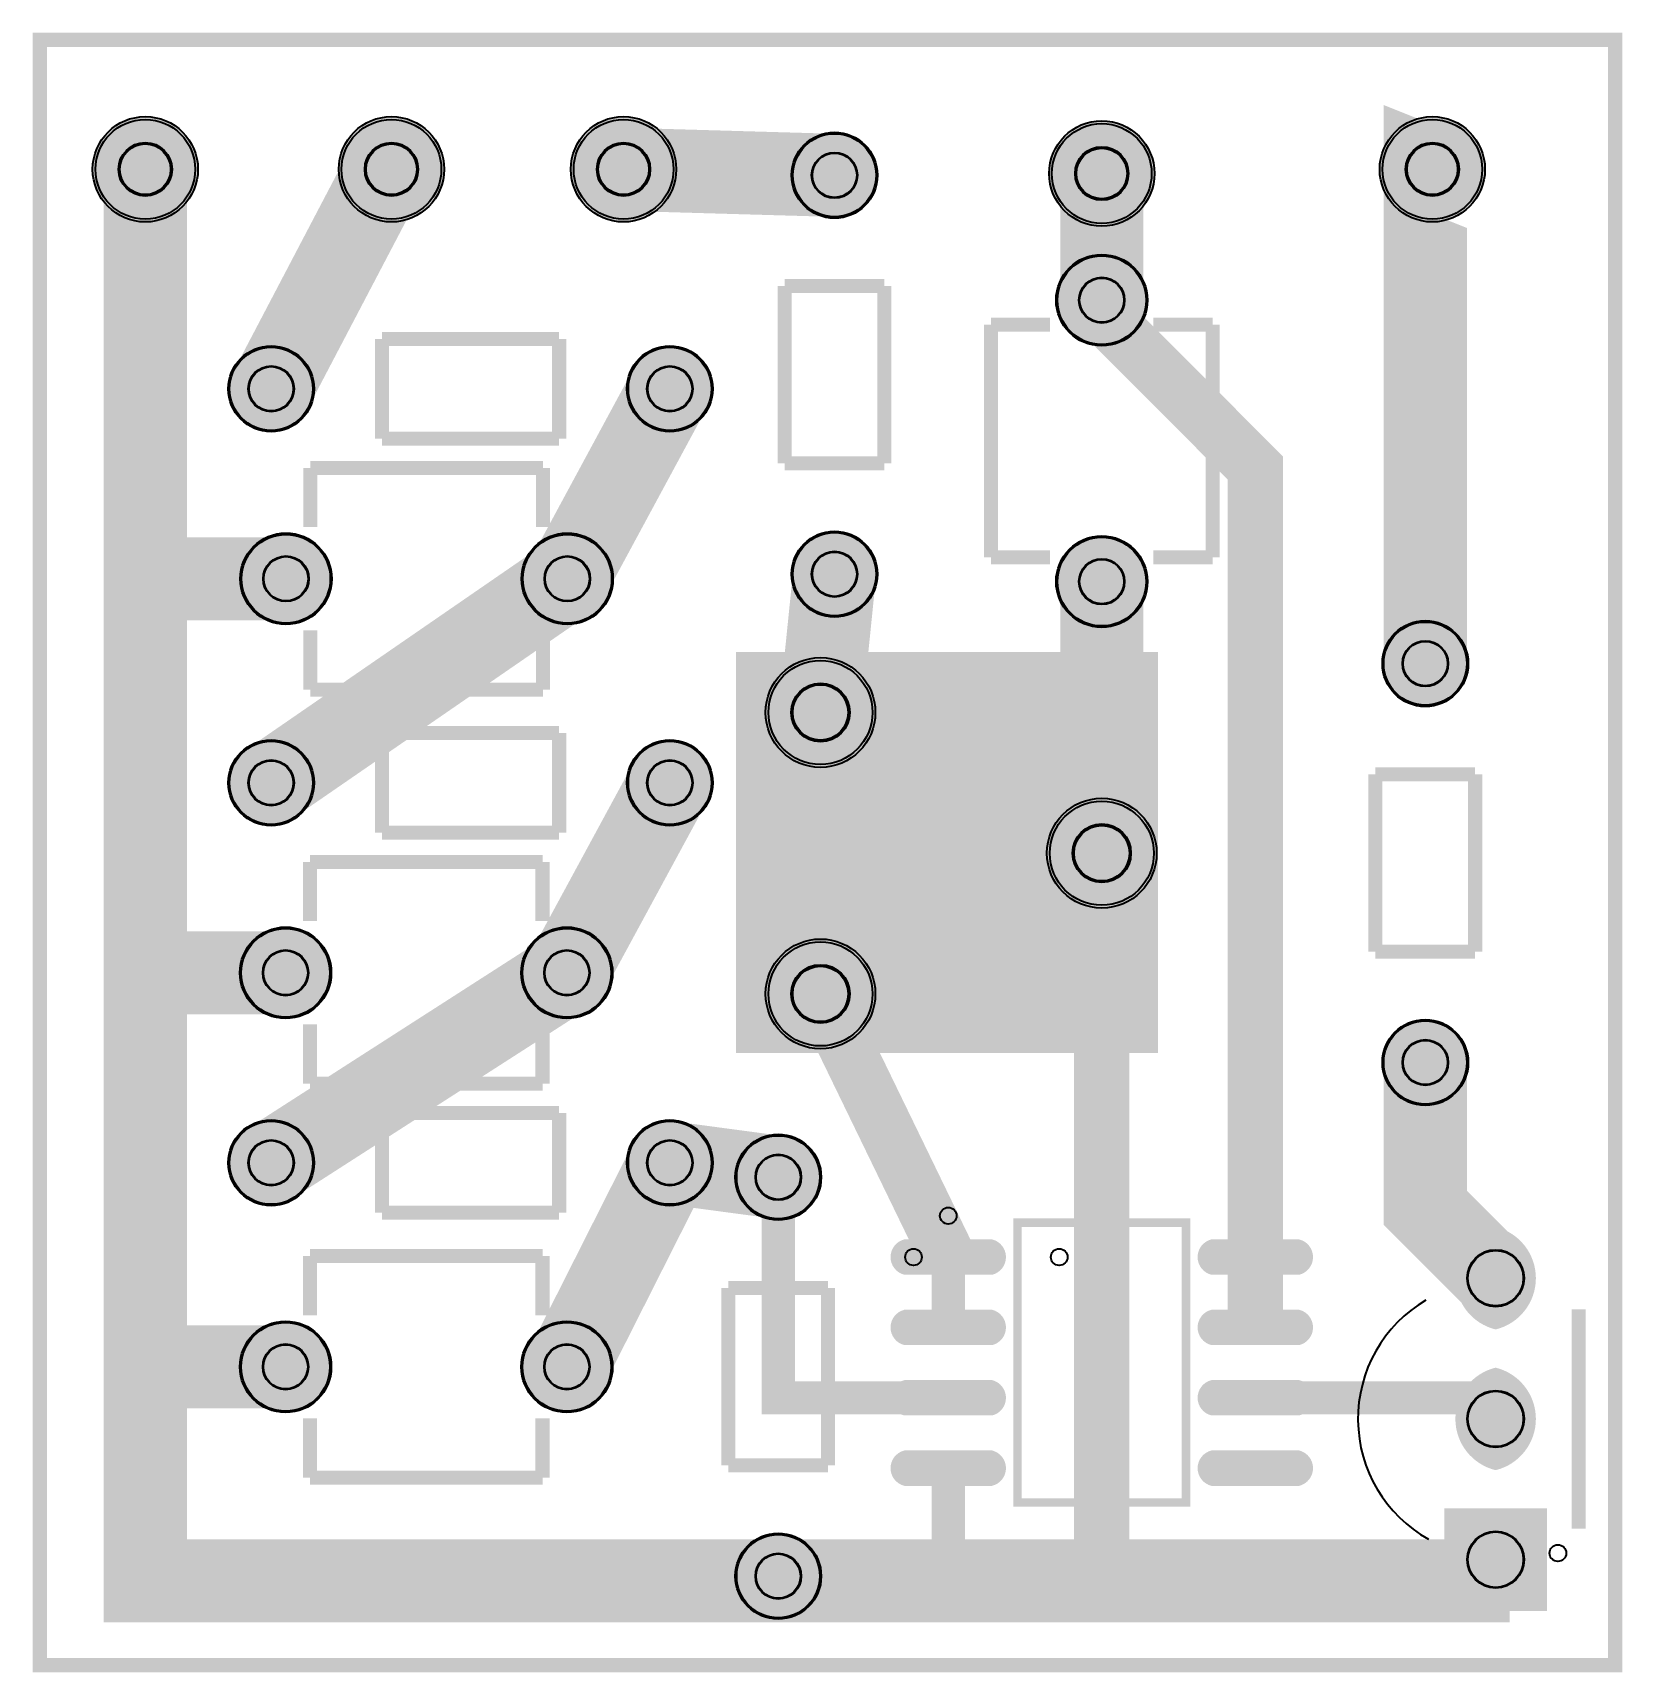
# Model space of a CAD drawing. Header units: millimetres. Extents: x -0.1 to 28.6, y -0.1 to 29.5.
import ezdxf

# ---------------------------------------------------------------- set-up
doc = ezdxf.new("R2010")
doc.units = ezdxf.units.MM
for name, color, linetype, true_color in [('BoardOutLine', 7, 'Continuous', 0xff00ff), ('Document', 7, 'Continuous', 0xffffff), ('Multi-Layer', 7, 'Continuous', 0xc0c0c0), ('TopLayer', 7, 'Continuous', 0xff0000), ('TopPasteMaskLayer', 7, 'Continuous', 0x808080), ('TopSilkLayer', 7, 'Continuous', 0xffcc00), ('TopSolderMaskLayer', 7, 'Continuous', 0x800080)]:
    doc.layers.add(name, color=color, linetype=linetype, true_color=true_color)

msp = doc.modelspace()

# ---------------------------------------------------------------- hatches: boundary and pattern name
at = {"layer": 'BottomLayer'}
msp.add_hatch(color=256, dxfattribs=at).paths.add_polyline_path([(12.573000000000093, 18.28800000000001), (20.192999999999984, 18.28800000000001), (20.192999999999984, 11.048999999999978), (12.573000000000093, 11.048999999999978), (12.573000000000093, 18.28800000000001)])
at = {"layer": 'Multi-Layer'}
for points in [[(13.601001500000113, 26.89199599999995, 1), (15.100998500000113, 26.89199599999995, 1)], [(18.377001600000135, 24.63799999999992, 1), (19.976998400000134, 24.63799999999992, 1)], [(3.4280474999999946, 23.03805399999999, 1), (4.928044499999995, 23.03805399999999, 1)], [(10.627931500000106, 23.03805399999999, 1), (12.127928500000106, 23.03805399999999, 1)], [(13.601001500000113, 19.692111999999952, 1), (15.100998500000113, 19.692111999999952, 1)], [(3.6450015999999366, 19.609054000000015, 1), (5.244998399999936, 19.609054000000015, 1)], [(8.725001600000091, 19.609054000000015, 1), (10.32499840000009, 19.609054000000015, 1)], [(18.377001600000135, 19.557999999999993, 1), (19.976998400000134, 19.557999999999993, 1)], [(24.269001500000005, 18.077941999999894, 1), (25.768998500000006, 18.077941999999894, 1)], [(13.15719999999998, 17.196054000000004, 1), (15.03679999999998, 17.196054000000004, 1)], [(3.4280474999999946, 15.926053999999908, 1), (4.928044499999995, 15.926053999999908, 1)], [(10.627931500000106, 15.926053999999908, 1), (12.127928500000106, 15.926053999999908, 1)], [(18.237200000000133, 14.656053999999926, 1), (20.116800000000136, 14.656053999999926, 1)], [(3.6378896000001575, 12.497053999999935, 1), (5.237886400000157, 12.497053999999935, 1)], [(8.717889600000085, 12.497053999999935, 1), (10.317886400000084, 12.497053999999935, 1)], [(13.15719999999998, 12.116053999999963, 1), (15.03679999999998, 12.116053999999963, 1)], [(24.269001500000005, 10.87805800000001, 1), (25.768998500000006, 10.87805800000001, 1)], [(3.4280474999999946, 9.068053999999961, 1), (4.928044499999995, 9.068053999999961, 1)], [(10.627931500000106, 9.068053999999961, 1), (12.127928500000106, 9.068053999999961, 1)], [(12.585001500000036, 8.806941999999935, 1), (14.084998500000037, 8.806941999999935, 1)], [(26.288999999999987, 7.8849981999999, -0.7853981633974483), (26.288999999999987, 6.0850017999999), (26.288999999999987, 6.0850017999999, -0.7853981633974483), (26.288999999999987, 7.8849981999999)], [(3.6378896000001575, 5.385053999999968, 1), (5.237886400000157, 5.385053999999968, 1)], [(8.717889600000085, 5.385053999999968, 1), (10.317886400000084, 5.385053999999968, 1)], [(26.288999999999987, 5.344998199999936, -0.7853981633974483), (26.288999999999987, 3.5450017999999366), (26.288999999999987, 3.5450017999999366, -0.7853981633974483), (26.288999999999987, 5.344998199999936)], [(25.38900179999996, 2.8049981999998863), (27.188998200000015, 2.8049981999998863), (27.188998200000015, 1.0050017999999454), (25.38900179999996, 1.0050017999999454)], [(12.585001500000036, 1.6070580000000518, 1), (14.084998500000037, 1.6070580000000518, 1)]]:
    msp.add_hatch(color=256, dxfattribs=at).paths.add_polyline_path(points)
at = {"layer": 'TopLayer'}
for points in [[(17.13308740000025, 7.660004999999986, -0.7853981633974483), (17.13308740000025, 7.071994999999985), (15.676092599999947, 7.071994999999985, -0.7853981633974483), (15.676092599999947, 7.660004999999986)], [(22.677907400000095, 7.660004999999986, -0.7853981633974483), (22.677907400000095, 7.071994999999985), (21.220912599999792, 7.071994999999985, -0.7853981633974483), (21.220912599999792, 7.660004999999986)], [(17.13308740000025, 6.390005000000004, -0.7853981633974483), (17.13308740000025, 5.801995000000003), (15.676092599999947, 5.801995000000003, -0.7853981633974483), (15.676092599999947, 6.390005000000004)], [(22.677907400000095, 6.390005000000004, -0.7853981633974483), (22.677907400000095, 5.801995000000003), (21.220912599999792, 5.801995000000003, -0.7853981633974483), (21.220912599999792, 6.390005000000004)], [(17.13308740000025, 5.120004999999908, -0.7853981633974483), (17.13308740000025, 4.531994999999908), (15.676092599999947, 4.531994999999908, -0.7853981633974483), (15.676092599999947, 5.120004999999908)], [(22.677907400000095, 5.120004999999908, -0.7853981633974483), (22.677907400000095, 4.531994999999908), (21.220912599999792, 4.531994999999908, -0.7853981633974483), (21.220912599999792, 5.120004999999908)], [(17.13308740000025, 3.850004999999926, -0.7853981633974483), (17.13308740000025, 3.2619949999999265), (15.676092599999947, 3.2619949999999265, -0.7853981633974483), (15.676092599999947, 3.850004999999926)], [(22.677907400000095, 3.850004999999926, -0.7853981633974483), (22.677907400000095, 3.2619949999999265), (21.220912599999792, 3.2619949999999265, -0.7853981633974483), (21.220912599999792, 3.850004999999926)]]:
    msp.add_hatch(color=256, dxfattribs=at).paths.add_polyline_path(points)
at = {"layer": 'TopPasteMaskLayer'}
for points in [[(1.0050017999999727, 26.99994599999991, 1), (2.8049981999999725, 26.99994599999991, 1)], [(5.450001800000137, 26.99994599999991, 1), (7.249998200000136, 26.99994599999991, 1)], [(9.64100179999994, 26.99994599999991, 1), (11.44099819999994, 26.99994599999991, 1)], [(18.277001800000136, 26.923999999999978, 1), (20.076998200000133, 26.923999999999978, 1)], [(24.24600179999996, 26.99994599999991, 1), (26.045998199999957, 26.99994599999991, 1)], [(13.601001500000113, 26.89199599999995, 1), (15.100998500000113, 26.89199599999995, 1)], [(18.377001600000135, 24.63799999999992, 1), (19.976998400000134, 24.63799999999992, 1)], [(3.4280474999999946, 23.03805399999999, 1), (4.928044499999995, 23.03805399999999, 1)], [(10.627931500000106, 23.03805399999999, 1), (12.127928500000106, 23.03805399999999, 1)], [(13.601001500000113, 19.692111999999952, 1), (15.100998500000113, 19.692111999999952, 1)], [(3.6450015999999366, 19.609054000000015, 1), (5.244998399999936, 19.609054000000015, 1)], [(8.725001600000091, 19.609054000000015, 1), (10.32499840000009, 19.609054000000015, 1)], [(18.377001600000135, 19.557999999999993, 1), (19.976998400000134, 19.557999999999993, 1)], [(24.269001500000005, 18.077941999999894, 1), (25.768998500000006, 18.077941999999894, 1)], [(13.15719999999998, 17.196054000000004, 1), (15.03679999999998, 17.196054000000004, 1)], [(3.4280474999999946, 15.926053999999908, 1), (4.928044499999995, 15.926053999999908, 1)], [(10.627931500000106, 15.926053999999908, 1), (12.127928500000106, 15.926053999999908, 1)], [(18.237200000000133, 14.656053999999926, 1), (20.116800000000136, 14.656053999999926, 1)], [(3.6378896000001575, 12.497053999999935, 1), (5.237886400000157, 12.497053999999935, 1)], [(8.717889600000085, 12.497053999999935, 1), (10.317886400000084, 12.497053999999935, 1)], [(13.15719999999998, 12.116053999999963, 1), (15.03679999999998, 12.116053999999963, 1)], [(24.269001500000005, 10.87805800000001, 1), (25.768998500000006, 10.87805800000001, 1)], [(3.4280474999999946, 9.068053999999961, 1), (4.928044499999995, 9.068053999999961, 1)], [(10.627931500000106, 9.068053999999961, 1), (12.127928500000106, 9.068053999999961, 1)], [(12.585001500000036, 8.806941999999935, 1), (14.084998500000037, 8.806941999999935, 1)], [(26.288999999999987, 7.8849981999999, -0.7853981633974483), (26.288999999999987, 6.0850017999999), (26.288999999999987, 6.0850017999999, -0.7853981633974483), (26.288999999999987, 7.8849981999999)], [(17.13308740000025, 7.660004999999986, -0.7853981633974483), (17.13308740000025, 7.071994999999985), (15.676092599999947, 7.071994999999985, -0.7853981633974483), (15.676092599999947, 7.660004999999986)], [(22.677907400000095, 7.660004999999986, -0.7853981633974483), (22.677907400000095, 7.071994999999985), (21.220912599999792, 7.071994999999985, -0.7853981633974483), (21.220912599999792, 7.660004999999986)], [(17.13308740000025, 6.390005000000004, -0.7853981633974483), (17.13308740000025, 5.801995000000003), (15.676092599999947, 5.801995000000003, -0.7853981633974483), (15.676092599999947, 6.390005000000004)], [(22.677907400000095, 6.390005000000004, -0.7853981633974483), (22.677907400000095, 5.801995000000003), (21.220912599999792, 5.801995000000003, -0.7853981633974483), (21.220912599999792, 6.390005000000004)], [(3.6378896000001575, 5.385053999999968, 1), (5.237886400000157, 5.385053999999968, 1)], [(8.717889600000085, 5.385053999999968, 1), (10.317886400000084, 5.385053999999968, 1)], [(26.288999999999987, 5.344998199999936, -0.7853981633974483), (26.288999999999987, 3.5450017999999366), (26.288999999999987, 3.5450017999999366, -0.7853981633974483), (26.288999999999987, 5.344998199999936)], [(17.13308740000025, 5.120004999999908, -0.7853981633974483), (17.13308740000025, 4.531994999999908), (15.676092599999947, 4.531994999999908, -0.7853981633974483), (15.676092599999947, 5.120004999999908)], [(22.677907400000095, 5.120004999999908, -0.7853981633974483), (22.677907400000095, 4.531994999999908), (21.220912599999792, 4.531994999999908, -0.7853981633974483), (21.220912599999792, 5.120004999999908)], [(17.13308740000025, 3.850004999999926, -0.7853981633974483), (17.13308740000025, 3.2619949999999265), (15.676092599999947, 3.2619949999999265, -0.7853981633974483), (15.676092599999947, 3.850004999999926)], [(22.677907400000095, 3.850004999999926, -0.7853981633974483), (22.677907400000095, 3.2619949999999265), (21.220912599999792, 3.2619949999999265, -0.7853981633974483), (21.220912599999792, 3.850004999999926)], [(25.38900179999996, 2.8049981999998863), (27.188998200000015, 2.8049981999998863), (27.188998200000015, 1.0050017999999454), (25.38900179999996, 1.0050017999999454)], [(12.585001500000036, 1.6070580000000518, 1), (14.084998500000037, 1.6070580000000518, 1)]]:
    msp.add_hatch(color=256, dxfattribs=at).paths.add_polyline_path(points)
at = {"layer": 'TopSolderMaskLayer'}
for points in [[(0.9542017999999728, 26.99994599999991, 1), (2.8557981999999726, 26.99994599999991, 1)], [(5.399201800000137, 26.99994599999991, 1), (7.300798200000136, 26.99994599999991, 1)], [(9.59020179999994, 26.99994599999991, 1), (11.49179819999994, 26.99994599999991, 1)], [(18.226201800000133, 26.923999999999978, 1), (20.127798200000136, 26.923999999999978, 1)], [(24.195201799999957, 26.99994599999991, 1), (26.09679819999996, 26.99994599999991, 1)], [(13.575601500000113, 26.89199599999995, 1), (15.126398500000112, 26.89199599999995, 1)], [(18.351601600000134, 24.63799999999992, 1), (20.002398400000136, 24.63799999999992, 1)], [(3.4026474999999947, 23.03805399999999, 1), (4.9534444999999945, 23.03805399999999, 1)], [(10.602531500000106, 23.03805399999999, 1), (12.153328500000105, 23.03805399999999, 1)], [(3.6196015999999362, 19.609054000000015, 1), (5.270398399999936, 19.609054000000015, 1)], [(8.699601600000092, 19.609054000000015, 1), (10.35039840000009, 19.609054000000015, 1)], [(13.575601500000113, 19.692111999999952, 1), (15.126398500000112, 19.692111999999952, 1)], [(18.351601600000134, 19.557999999999993, 1), (20.002398400000136, 19.557999999999993, 1)], [(24.243601500000004, 18.077941999999894, 1), (25.794398500000007, 18.077941999999894, 1)], [(13.10639999999998, 17.196054000000004, 1), (15.08759999999998, 17.196054000000004, 1)], [(3.4026474999999947, 15.926053999999908, 1), (4.9534444999999945, 15.926053999999908, 1)], [(10.602531500000106, 15.926053999999908, 1), (12.153328500000105, 15.926053999999908, 1)], [(18.186400000000134, 14.656053999999926, 1), (20.167600000000135, 14.656053999999926, 1)], [(3.612489600000157, 12.497053999999935, 1), (5.263286400000157, 12.497053999999935, 1)], [(8.692489600000085, 12.497053999999935, 1), (10.343286400000084, 12.497053999999935, 1)], [(13.10639999999998, 12.116053999999963, 1), (15.08759999999998, 12.116053999999963, 1)], [(24.243601500000004, 10.87805800000001, 1), (25.794398500000007, 10.87805800000001, 1)], [(3.4026474999999947, 9.068053999999961, 1), (4.9534444999999945, 9.068053999999961, 1)], [(10.602531500000106, 9.068053999999961, 1), (12.153328500000105, 9.068053999999961, 1)], [(12.559601500000037, 8.806941999999935, 1), (14.110398500000036, 8.806941999999935, 1)], [(26.288999999999987, 7.9103981999999, -0.7853981633974483), (26.288999999999987, 6.0596017999999), (26.288999999999987, 6.0596017999999, -0.7853981633974483), (26.288999999999987, 7.9103981999999)], [(17.19602454038909, 7.685404999999985, -0.7853981633974483), (17.19602454038909, 7.046594999999986), (15.613155459611107, 7.046594999999986, -0.7853981633974483), (15.613155459611107, 7.685404999999985)], [(22.740844540388935, 7.685404999999985, -0.7853981633974483), (22.740844540388935, 7.046594999999986), (21.15797545961118, 7.046594999999986, -0.7853981633974483), (21.15797545961118, 7.685404999999985)], [(17.19602454038909, 6.415405000000003, -0.7853981633974483), (17.19602454038909, 5.776595000000004), (15.613155459611107, 5.776595000000004, -0.7853981633974483), (15.613155459611107, 6.415405000000003)], [(22.740844540388935, 6.415405000000003, -0.7853981633974483), (22.740844540388935, 5.776595000000004), (21.15797545961118, 5.776595000000004, -0.7853981633974483), (21.15797545961118, 6.415405000000003)], [(3.612489600000157, 5.385053999999968, 1), (5.263286400000157, 5.385053999999968, 1)], [(8.692489600000085, 5.385053999999968, 1), (10.343286400000084, 5.385053999999968, 1)], [(26.288999999999987, 5.370398199999936, -0.7853981633974483), (26.288999999999987, 3.5196017999999363), (26.288999999999987, 3.5196017999999363, -0.7853981633974483), (26.288999999999987, 5.370398199999936)], [(17.19602454038909, 5.145404999999908, -0.7853981633974483), (17.19602454038909, 4.506594999999908), (15.613155459611107, 4.506594999999908, -0.7853981633974483), (15.613155459611107, 5.145404999999908)], [(22.740844540388935, 5.145404999999908, -0.7853981633974483), (22.740844540388935, 4.506594999999908), (21.15797545961118, 4.506594999999908, -0.7853981633974483), (21.15797545961118, 5.145404999999908)], [(17.19602454038909, 3.8754049999999265, -0.7853981633974483), (17.19602454038909, 3.236594999999926), (15.613155459611107, 3.236594999999926, -0.7853981633974483), (15.613155459611107, 3.8754049999999265)], [(22.740844540388935, 3.8754049999999265, -0.7853981633974483), (22.740844540388935, 3.236594999999926), (21.15797545961118, 3.236594999999926, -0.7853981633974483), (21.15797545961118, 3.8754049999999265)], [(25.36360179999997, 2.830398199999877), (27.214398200000232, 2.830398199999877), (27.214398200000232, 0.9796018000000686), (25.36360179999997, 0.9796018000000686)], [(12.559601500000037, 1.6070580000000518, 1), (14.110398500000036, 1.6070580000000518, 1)]]:
    msp.add_hatch(color=256, dxfattribs=at).paths.add_polyline_path(points)

# ---------------------------------------------------------------- linework, layer by layer
at = {"layer": 'BoardOutLine', "const_width": 0.254}
msp.add_lwpolyline([(0, 29.33699999999999), (28.448000000000093, 29.33699999999999), (28.448000000000093, 0), (0, 0), (0, 29.33699999999999)], close=True, dxfattribs=at)
at = {"layer": 'Document'}
for centre in [(15.776955999999927, 7.3659999999999854), (27.413204000000178, 2.0226020000000062)]:
    msp.add_circle(centre, 0.150114, dxfattribs=at)
at = {"layer": 'Multi-Layer'}
for centre, radius in [((1.9049999999999727, 26.99994599999991), 0.8999982), ((6.350000000000136, 26.99994599999991), 0.8999982), ((10.54099999999994, 26.99994599999991), 0.8999982), ((19.177000000000135, 26.923999999999978), 0.8999982), ((25.145999999999958, 26.99994599999991), 0.8999982), ((14.351000000000113, 26.89199599999995), 0.7499985), ((1.9049999999999727, 26.999996799999963), 0.4572), ((6.350000000000136, 26.999996799999963), 0.4572), ((10.54099999999994, 26.999996799999963), 0.4572), ((14.351000000000113, 26.89199599999995), 0.3999992), ((19.177000000000135, 26.924050799999918), 0.4572), ((25.145999999999958, 26.999996799999963), 0.4572), ((19.177000000000135, 24.63799999999992), 0.7999984), ((19.177000000000135, 24.63799999999992), 0.3999992), ((4.178045999999995, 23.03805399999999), 0.7499985), ((11.377930000000106, 23.03805399999999), 0.7499985), ((4.178020600000082, 23.038003199999935), 0.3999992), ((11.378006200000073, 23.038003199999935), 0.3999992), ((14.351000000000113, 19.692111999999952), 0.7499985), ((4.444999999999936, 19.609054000000015), 0.7999984), ((9.525000000000091, 19.609054000000015), 0.7999984), ((19.177000000000135, 19.557999999999993), 0.7999984), ((4.444999999999936, 19.60900319999996), 0.3999992), ((9.525000000000091, 19.60900319999996), 0.3999992), ((14.351000000000113, 19.69201039999996), 0.3999992), ((19.177000000000135, 19.557999999999993), 0.3999992), ((25.019000000000005, 18.077941999999894), 0.7499985), ((25.019000000000005, 18.077992799999947), 0.3999992), ((14.09699999999998, 17.196054000000004), 0.9398000000000001), ((14.09699999999998, 17.19600319999995), 0.50038), ((4.178045999999995, 15.926053999999908), 0.7499985), ((11.377930000000106, 15.926053999999908), 0.7499985), ((4.178020600000082, 15.926003199999968), 0.3999992), ((11.378006200000073, 15.926003199999968), 0.3999992), ((19.177000000000135, 14.656053999999926), 0.9398000000000001), ((19.177000000000135, 14.656003199999986), 0.50038), ((4.437888000000157, 12.497053999999935), 0.7999984), ((9.517888000000085, 12.497053999999935), 0.7999984), ((14.09699999999998, 12.116053999999963), 0.9398000000000001), ((4.437989600000037, 12.497003199999995), 0.3999992), ((9.517989599999964, 12.497003199999995), 0.3999992), ((14.09699999999998, 12.116003200000023), 0.50038), ((25.019000000000005, 10.87805800000001), 0.7499985), ((25.019000000000005, 10.878007199999956), 0.3999992), ((4.178045999999995, 9.068053999999961), 0.7499985), ((11.377930000000106, 9.068053999999961), 0.7499985), ((13.335000000000036, 8.806941999999935), 0.7499985), ((4.1779952000001686, 9.068003200000021), 0.3999992), ((11.377980799999932, 9.068003200000021), 0.3999992), ((13.335000000000036, 8.806992799999989), 0.3999992), ((26.288999999999987, 6.9849999999999), 0.49999899999999997), ((4.437888000000157, 5.385053999999968), 0.7999984), ((9.517888000000085, 5.385053999999968), 0.7999984), ((4.437989600000037, 5.385003200000028), 0.3999992), ((9.517989599999964, 5.385003200000028), 0.3999992), ((26.288999999999987, 4.444999999999936), 0.49999899999999997), ((26.288999999999987, 1.9049999999999727), 0.49999899999999997), ((13.335000000000036, 1.6070580000000518), 0.7499985), ((13.335000000000036, 1.6070071999998845), 0.3999992)]:
    msp.add_circle(centre, radius, dxfattribs=at)
at = {"layer": 'TopLayer'}
for points, const_width in [([(25.019000000000005, 18.07796739999992), (25.019000000000005, 27.05099999999993), (25.145999999999958, 26.999996799999963)], 1.499997), ([(4.178300000000036, 23.037799999999947), (6.350000000000136, 27.177999999999997)], 1.499997), ([(1.9049999999999727, 27.05099999999993), (1.9049999999999727, 1.524000000000001), (26.54300000000012, 1.524000000000001)], 1.499997), ([(10.54099999999994, 26.99994599999991), (14.351000000000113, 26.8909799999999)], 1.499997), ([(19.177000000000135, 26.923999999999978), (19.177000000000135, 24.63799999999992)], 1.499997), ([(21.949409999999943, 6.096000000000004), (21.949409999999943, 21.61158999999998), (18.923000000000002, 24.63799999999992)], 0.9999979999999999), ([(11.377930000000106, 23.038003199999935), (9.525000000000091, 19.60900319999996)], 1.499997), ([(14.351000000000113, 19.692620000000034), (14.09699999999998, 17.195799999999963)], 1.499997), ([(4.444999999999936, 19.60879999999986), (1.9049999999999727, 19.60879999999986)], 1.499997), ([(9.525000000000091, 19.60900319999996), (4.178300000000036, 15.925799999999867)], 1.499997), ([(19.177000000000135, 19.557999999999993), (19.177000000000135, 14.655799999999886)], 1.499997), ([(11.377930000000106, 15.926003199999968), (9.517989599999964, 12.497003199999995)], 1.499997), ([(19.177000000000135, 14.656003199999986), (19.177000000000135, 1.524000000000001)], 0.9999979999999999), ([(4.437380000000076, 12.496799999999894), (1.9049999999999727, 12.496799999999894)], 1.499997), ([(9.517989599999964, 12.497003199999995), (4.178045999999995, 9.068003200000021)], 1.499997), ([(16.40332000000012, 7.3659999999999854), (14.09699999999998, 12.116003200000023)], 0.9999979999999999), ([(26.288999999999987, 6.9849999999999), (25.019000000000005, 8.254999999999995), (25.019000000000005, 10.87805800000001)], 1.499997), ([(11.376660000000129, 9.06779999999992), (9.517380000000003, 5.384799999999927)], 1.499997), ([(13.335000000000036, 8.806179999999927), (11.377930000000106, 9.068003200000021)], 1.499997), ([(16.40332000000012, 4.825999999999908), (13.335000000000036, 4.825999999999908), (13.335000000000036, 8.806941999999935)], 0.5999988), ([(16.4045900000001, 6.096000000000004), (16.4045900000001, 7.3659999999999854)], 0.5999988), ([(4.437989600000037, 5.385003200000028), (2.286000000000058, 5.385003200000028)], 1.499997), ([(22.58568000000014, 4.825999999999908), (26.670000000000073, 4.825999999999908)], 0.5999988), ([(16.4045900000001, 3.5559999999999263), (16.4045900000001, 1.524000000000001)], 0.5999988)]:
    msp.add_lwpolyline(points, dxfattribs=dict(at, const_width=const_width))
at = {"layer": 'TopPasteMaskLayer'}
for centre, radius in [((1.9049999999999727, 26.99994599999991), 0.8999982), ((6.350000000000136, 26.99994599999991), 0.8999982), ((10.54099999999994, 26.99994599999991), 0.8999982), ((19.177000000000135, 26.923999999999978), 0.8999982), ((25.145999999999958, 26.99994599999991), 0.8999982), ((14.351000000000113, 26.89199599999995), 0.7499985), ((1.9049999999999727, 26.999996799999963), 0.4572), ((6.350000000000136, 26.999996799999963), 0.4572), ((10.54099999999994, 26.999996799999963), 0.4572), ((14.351000000000113, 26.89199599999995), 0.3999992), ((19.177000000000135, 26.924050799999918), 0.4572), ((25.145999999999958, 26.999996799999963), 0.4572), ((19.177000000000135, 24.63799999999992), 0.7999984), ((19.177000000000135, 24.63799999999992), 0.3999992), ((4.178045999999995, 23.03805399999999), 0.7499985), ((11.377930000000106, 23.03805399999999), 0.7499985), ((4.178020600000082, 23.038003199999935), 0.3999992), ((11.378006200000073, 23.038003199999935), 0.3999992), ((14.351000000000113, 19.692111999999952), 0.7499985), ((4.444999999999936, 19.609054000000015), 0.7999984), ((9.525000000000091, 19.609054000000015), 0.7999984), ((19.177000000000135, 19.557999999999993), 0.7999984), ((4.444999999999936, 19.60900319999996), 0.3999992), ((9.525000000000091, 19.60900319999996), 0.3999992), ((14.351000000000113, 19.69201039999996), 0.3999992), ((19.177000000000135, 19.557999999999993), 0.3999992), ((25.019000000000005, 18.077941999999894), 0.7499985), ((25.019000000000005, 18.077992799999947), 0.3999992), ((14.09699999999998, 17.196054000000004), 0.9398000000000001), ((14.09699999999998, 17.19600319999995), 0.50038), ((4.178045999999995, 15.926053999999908), 0.7499985), ((11.377930000000106, 15.926053999999908), 0.7499985), ((4.178020600000082, 15.926003199999968), 0.3999992), ((11.378006200000073, 15.926003199999968), 0.3999992), ((19.177000000000135, 14.656053999999926), 0.9398000000000001), ((19.177000000000135, 14.656003199999986), 0.50038), ((4.437888000000157, 12.497053999999935), 0.7999984), ((9.517888000000085, 12.497053999999935), 0.7999984), ((14.09699999999998, 12.116053999999963), 0.9398000000000001), ((4.437989600000037, 12.497003199999995), 0.3999992), ((9.517989599999964, 12.497003199999995), 0.3999992), ((14.09699999999998, 12.116003200000023), 0.50038), ((25.019000000000005, 10.87805800000001), 0.7499985), ((25.019000000000005, 10.878007199999956), 0.3999992), ((4.178045999999995, 9.068053999999961), 0.7499985), ((11.377930000000106, 9.068053999999961), 0.7499985), ((13.335000000000036, 8.806941999999935), 0.7499985), ((4.1779952000001686, 9.068003200000021), 0.3999992), ((11.377980799999932, 9.068003200000021), 0.3999992), ((13.335000000000036, 8.806992799999989), 0.3999992), ((26.288999999999987, 6.9849999999999), 0.49999899999999997), ((4.437888000000157, 5.385053999999968), 0.7999984), ((9.517888000000085, 5.385053999999968), 0.7999984), ((4.437989600000037, 5.385003200000028), 0.3999992), ((9.517989599999964, 5.385003200000028), 0.3999992), ((26.288999999999987, 4.444999999999936), 0.49999899999999997), ((26.288999999999987, 1.9049999999999727), 0.49999899999999997), ((13.335000000000036, 1.6070580000000518), 0.7499985), ((13.335000000000036, 1.6070071999998845), 0.3999992)]:
    msp.add_circle(centre, radius, dxfattribs=at)
at = {"layer": 'TopSilkLayer', "const_width": 0.254}
for points in [[(13.451027199999999, 21.69198099999994), (13.451001800000085, 24.892025399999966)], [(13.451027199999999, 24.892025399999966), (15.25099820000014, 24.892025399999966)], [(15.2509728, 24.892025399999966), (15.25099820000014, 21.69198099999994)], [(17.177004000000125, 19.99800419999997), (17.177004000000125, 24.197995799999944)], [(17.177004000000125, 24.197995799999944), (18.24471840000001, 24.197995799999944)], [(20.10928160000003, 24.197995799999944), (21.176995999999917, 24.197995799999944)], [(21.176995999999917, 19.99800419999997), (21.176995999999917, 24.197995799999944)], [(6.177965800000038, 23.937975999999935), (9.378010200000062, 23.938001399999962)], [(6.177965800000038, 22.138030399999934), (6.177965800000038, 23.938001399999962)], [(9.378010200000062, 23.937975999999935), (9.378010200000062, 22.138004999999907)], [(9.378010200000062, 22.138030399999934), (6.177965800000038, 22.138004999999907)], [(4.8850042000001395, 21.60899919999997), (9.084995800000115, 21.60899919999997)], [(4.8850042000001395, 21.60899919999997), (4.8850042000001395, 20.54128479999997)], [(9.084995800000115, 21.60899919999997), (9.084995800000115, 20.54128479999997)], [(15.2509728, 21.69198099999994), (13.451001800000085, 21.69198099999994)], [(17.177004000000125, 19.99800419999997), (18.24471840000001, 19.99800419999997)], [(20.10928160000003, 19.99800419999997), (21.176995999999917, 19.99800419999997)], [(4.8850042000001395, 18.67672159999995), (4.8850042000001395, 17.60900719999995)], [(9.084995800000115, 18.67672159999995), (9.084995800000115, 17.60900719999995)], [(4.8850042000001395, 17.60900719999995), (9.084995800000115, 17.60900719999995)], [(6.177965800000038, 16.82597599999997), (9.378010200000062, 16.826001399999882)], [(6.177965800000038, 15.026030399999968), (6.177965800000038, 16.826001399999882)], [(9.378010200000062, 16.82597599999997), (9.378010200000062, 15.026004999999941)], [(24.11902720000012, 12.87797779999994), (24.119001799999978, 16.078022199999964)], [(24.11902720000012, 16.078022199999964), (25.918998200000033, 16.078022199999964)], [(25.91897280000012, 16.078022199999964), (25.918998200000033, 12.87797779999994)], [(9.378010200000062, 15.026030399999968), (6.177965800000038, 15.026004999999941)], [(4.877993800000013, 14.496999199999891), (9.077985399999989, 14.496999199999891)], [(4.877993800000013, 14.496999199999891), (4.877993800000013, 13.429284800000005)], [(9.077985399999989, 14.496999199999891), (9.077985399999989, 13.429284800000005)], [(25.91897280000012, 12.87797779999994), (24.119001799999978, 12.87797779999994)], [(4.877993800000013, 11.564721599999984), (4.877993800000013, 10.49700719999987)], [(9.077985399999989, 11.564721599999984), (9.077985399999989, 10.49700719999987)], [(4.877993800000013, 10.49700719999987), (9.077985399999989, 10.49700719999987)], [(6.177965800000038, 9.967976000000021), (9.378010200000062, 9.968001399999935)], [(6.177965800000038, 8.168030399999907), (6.177965800000038, 9.968001399999935)], [(9.378010200000062, 9.967976000000021), (9.378010200000062, 8.16800499999988)], [(9.378010200000062, 8.168030399999907), (6.177965800000038, 8.16800499999988)], [(4.877993800000013, 7.384999199999925), (9.077985399999989, 7.384999199999925)], [(4.877993800000013, 7.384999199999925), (4.877993800000013, 6.317284799999925)], [(9.077985399999989, 7.384999199999925), (9.077985399999989, 6.317284799999925)], [(12.435027199999922, 3.606977799999868), (12.435001800000009, 6.807022200000006)], [(12.435027199999922, 6.807022200000006), (14.234998200000064, 6.807022200000006)], [(14.23497280000015, 6.807022200000006), (14.234998200000064, 3.606977799999868)], [(27.788870000000088, 6.424930000000018), (27.788870000000088, 2.465069999999969)], [(4.877993800000013, 4.452721600000018), (4.877993800000013, 3.3850071999999045)], [(9.077985399999989, 4.452721600000018), (9.077985399999989, 3.3850071999999045)], [(14.23497280000015, 3.606977799999868), (12.435001800000009, 3.606977799999868)], [(4.877993800000013, 3.3850071999999045), (9.077985399999989, 3.3850071999999045)]]:
    msp.add_lwpolyline(points, dxfattribs=at)
at = {"layer": 'TopSilkLayer', "const_width": 0.1524}
msp.add_lwpolyline([(17.655590800000027, 7.987207799999965), (20.698409200000015, 7.987207799999965), (20.698409200000015, 2.934792199999947), (17.655590800000027, 2.934792199999947), (17.655590800000027, 7.987207799999965)], close=True, dxfattribs=at)
at = {"layer": 'TopSilkLayer'}
for centre in [(16.4045900000001, 8.11250599999994), (18.407887999999957, 7.3659999999999854)]:
    msp.add_circle(centre, 0.150114, dxfattribs=at)
msp.add_arc((26.288976242273975, 4.444999426663685), 2.486533, 120.44132655294919, 240.84354299042724, dxfattribs=at)
at = {"layer": 'TopSolderMaskLayer'}
for centre, radius in [((1.9049999999999727, 26.99994599999991), 0.9507981999999999), ((6.350000000000136, 26.99994599999991), 0.9507981999999999), ((10.54099999999994, 26.99994599999991), 0.9507981999999999), ((19.177000000000135, 26.923999999999978), 0.9507981999999999), ((25.145999999999958, 26.99994599999991), 0.9507981999999999), ((14.351000000000113, 26.89199599999995), 0.7753985000000001), ((1.9049999999999727, 26.999996799999963), 0.4830064516129032), ((6.350000000000136, 26.999996799999963), 0.4830064516129032), ((10.54099999999994, 26.999996799999963), 0.4830064516129032), ((14.351000000000113, 26.89199599999995), 0.4135458666666667), ((19.177000000000135, 26.924050799999918), 0.4830064516129032), ((25.145999999999958, 26.999996799999963), 0.4830064516129032), ((19.177000000000135, 24.63799999999992), 0.8253983999999999), ((19.177000000000135, 24.63799999999992), 0.41269919999999993), ((4.178045999999995, 23.03805399999999), 0.7753985000000001), ((11.377930000000106, 23.03805399999999), 0.7753985000000001), ((4.178020600000082, 23.038003199999935), 0.4135458666666667), ((11.378006200000073, 23.038003199999935), 0.4135458666666667), ((4.444999999999936, 19.609054000000015), 0.8253983999999999), ((9.525000000000091, 19.609054000000015), 0.8253983999999999), ((14.351000000000113, 19.692111999999952), 0.7753985000000001), ((19.177000000000135, 19.557999999999993), 0.8253983999999999), ((4.444999999999936, 19.60900319999996), 0.41269919999999993), ((9.525000000000091, 19.60900319999996), 0.41269919999999993), ((14.351000000000113, 19.69201039999996), 0.4135458666666667), ((19.177000000000135, 19.557999999999993), 0.41269919999999993), ((25.019000000000005, 18.077941999999894), 0.7753985000000001), ((25.019000000000005, 18.077992799999947), 0.4135458666666667), ((14.09699999999998, 17.196054000000004), 0.9906), ((14.09699999999998, 17.19600319999995), 0.5274275675675676), ((4.178045999999995, 15.926053999999908), 0.7753985000000001), ((11.377930000000106, 15.926053999999908), 0.7753985000000001), ((4.178020600000082, 15.926003199999968), 0.4135458666666667), ((11.378006200000073, 15.926003199999968), 0.4135458666666667), ((19.177000000000135, 14.656053999999926), 0.9906), ((19.177000000000135, 14.656003199999986), 0.5274275675675676), ((4.437888000000157, 12.497053999999935), 0.8253983999999999), ((9.517888000000085, 12.497053999999935), 0.8253983999999999), ((14.09699999999998, 12.116053999999963), 0.9906), ((4.437989600000037, 12.497003199999995), 0.41269919999999993), ((9.517989599999964, 12.497003199999995), 0.41269919999999993), ((14.09699999999998, 12.116003200000023), 0.5274275675675676), ((25.019000000000005, 10.87805800000001), 0.7753985000000001), ((25.019000000000005, 10.878007199999956), 0.4135458666666667), ((4.178045999999995, 9.068053999999961), 0.7753985000000001), ((11.377930000000106, 9.068053999999961), 0.7753985000000001), ((4.1779952000001686, 9.068003200000021), 0.4135458666666667), ((11.377980799999932, 9.068003200000021), 0.4135458666666667), ((13.335000000000036, 8.806941999999935), 0.7753985000000001), ((13.335000000000036, 8.806992799999989), 0.4135458666666667), ((26.288999999999987, 6.9849999999999), 0.5141101111111112), ((4.437888000000157, 5.385053999999968), 0.8253983999999999), ((9.517888000000085, 5.385053999999968), 0.8253983999999999), ((4.437989600000037, 5.385003200000028), 0.41269919999999993), ((9.517989599999964, 5.385003200000028), 0.41269919999999993), ((26.288999999999987, 4.444999999999936), 0.5141101111111112), ((13.335000000000036, 1.6070580000000518), 0.7753985000000001), ((26.288999999999987, 1.9049999999999727), 0.5141101111111112), ((13.335000000000036, 1.6070071999998845), 0.4135458666666667)]:
    msp.add_circle(centre, radius, dxfattribs=at)

doc.saveas('drawing.dxf')
